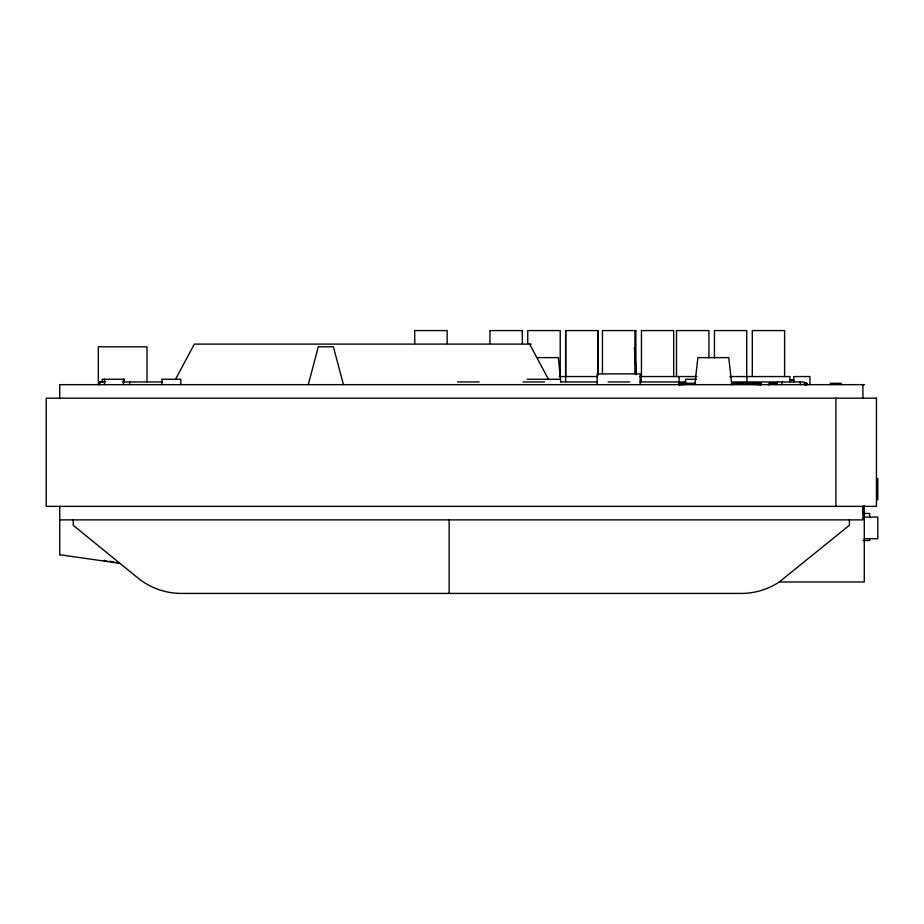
<?xml version="1.0" encoding="UTF-8"?>
<svg xmlns="http://www.w3.org/2000/svg" width="924" height="924" viewBox="0 0 924 924"><rect width="100%" height="100%" fill="white"/><g stroke="black" fill="none" stroke-linecap="round" stroke-linejoin="round"><path stroke-width="1.39" d="M694.848 384.661L697.874 357.623L728.759 357.623L731.785 384.661M685.169 383.31L685.747 379.256L696.569 379.256M308.293 384.661L318.283 346.8L333.379 346.8L343.451 384.661M781.496 384.661L782.524 381.959M175.387 379.591L194.34 344.098L531.277 344.098M777.546 381.959L775.906 384.661L777.523 381.959M862.924 507.057L864.275 506.364M489.893 330.573L522.349 330.573M560.429 381.959L565.615 381.959L565.615 330.573L598.071 330.573L598.071 375.109L597.967 330.573M635.931 330.573L602.448 330.573L602.448 373.85M538.057 357.623L558.339 357.623L560.764 381.82M559.286 376.553L597.516 376.553M639.547 376.553L696.927 376.553M729.914 376.553L789.985 376.553L789.985 381.959M527.234 379.256L559.69 379.256M98.903 381.959L105.579 381.959M122.673 381.959L162.185 381.959M457.599 381.959L479.198 381.959M522.961 381.959L544.594 381.959M566.551 381.959L597.147 381.959M608.131 381.959L629.764 381.959M639.986 381.959L685.827 381.959M732.732 381.959L803.949 381.959L805.601 384.661M695.495 383.31L678.805 383.31L678.805 384.661M731.277 383.31L761.053 383.31L761.018 384.661M777.442 383.31L768.976 383.31L768.976 384.938M804.342 383.31L807.033 383.31L806.999 384.661M864.564 384.661L59.725 384.661L59.725 398.186M862.924 507.669L864.275 507.669M862.924 507.888L864.275 507.934M862.924 508.373L864.275 508.316M862.924 508.87L864.275 508.928M862.924 509.528L864.275 509.574M862.924 510.233L864.275 510.233M862.924 511.63L864.275 511.63M862.924 512.139L864.275 512.196M862.924 512.624L864.275 512.566M862.924 512.843L864.275 512.843M862.924 512.982L864.275 512.936M864.275 513.455L869.692 513.455L869.692 517.417M864.275 517.059L877.8 517.059L877.8 538.692L864.275 538.692M862.924 518.468L864.275 518.468M862.924 518.56L864.275 518.56M862.924 518.826L864.275 518.826M59.725 519.877L862.924 519.877L862.924 506.364M862.924 540.505L869.692 540.505L869.692 538.692M779.325 581.97L864.275 581.97L864.275 505.497M789.396 379.891L792.226 380.261M59.725 554.723L119.924 563.34M790.055 379.625L794.109 380.261M103.95 560.383L106.722 560.81M109.506 561.249L113.664 561.896M116.447 562.335L119.219 562.774M529.637 344.098L548.59 379.591M799.745 381.959L800.865 384.661M634.349 347.655L636.382 374.705M877.8 478.32L877.8 499.953M862.924 384.661L862.924 398.186M849.399 519.877L849.399 525.294L779.001 582.189A69.104 69.104 0 0 1 741.233 593.427L181.416 593.427A69.104 69.104 0 0 1 137.226 577.442L73.239 525.294L73.239 519.877M841.233 384.661L841.233 383.31L830.41 383.31L830.41 384.661M835.885 398.186L835.885 506.364M809.932 384.661L809.932 376.553L793.716 376.553L793.716 381.959M806.768 383.31L806.768 384.661M806.479 383.31L806.479 384.661M806.086 383.31L806.086 384.661M805.613 383.31L805.624 384.938M805.058 383.31L805.058 384.661M804.423 383.31L804.423 384.661M784.603 376.553L784.603 330.573L752.298 330.573L752.298 376.553M760.787 383.31L760.787 384.661M760.498 383.31L760.498 384.661M760.117 383.31L760.117 384.661M759.644 383.31L759.644 384.661M759.078 383.31L759.078 384.661M758.454 383.31L758.454 384.661M757.761 383.31L757.761 384.661M757.033 383.31L757.033 384.661M755.497 383.31L755.497 384.661M752.91 383.31L752.91 384.661M746.915 376.553L746.915 381.959M746.731 376.553L746.731 330.573L714.437 330.573L714.437 357.877M732.894 383.31L732.894 384.661M708.951 357.877L708.951 330.573L676.495 330.573L676.495 376.553M686.925 383.31L686.925 384.661M684.21 383.31L684.21 384.661M683.483 383.31L683.483 384.661M682.778 383.31L682.778 384.661M682.097 383.31L682.097 384.661M681.462 383.31L681.462 384.661M680.884 383.31L680.884 384.661M680.353 383.31L680.353 384.661M679.902 383.31L679.902 384.661M679.51 383.31L679.51 384.661M679.302 383.31L679.302 384.661M679.209 383.31L679.209 384.661M679.071 376.553L679.071 381.959M679.036 383.31L678.99 384.661M673.688 376.553L673.688 330.573L641.452 330.573L641.452 376.553M641.244 376.553L641.244 381.959M640.182 384.661L640.182 373.85L597.17 373.85L597.17 384.661M635.827 330.573L635.931 372.245M634.904 330.573L634.904 373.85M565.719 330.573L565.719 376.553M560.21 376.553L560.21 330.573L527.754 330.573L527.754 343.509M522.245 330.573L522.349 343.509M489.997 330.573L489.893 343.509M449.133 519.877L449.133 593.427M447.158 343.555L447.158 330.573L414.714 330.573L414.714 343.555M180.838 384.661L180.838 379.256L161.908 379.256L161.908 384.661M146.997 381.855L146.997 346.8L98.325 346.8L98.325 384.661M129.66 381.959L129.66 384.661M124.105 381.959L124.105 379.256L102.16 379.256L102.16 381.959M123.793 379.256L123.793 381.959M123.458 379.256L123.458 384.661M104.528 379.256L104.528 384.661M99.919 381.959L99.919 384.661M98.984 381.959L98.903 384.661M59.725 506.364L59.725 554.816M876.449 398.186L46.2 398.186L46.2 506.364L876.449 506.364L876.449 398.186M864.275 510.926L862.924 510.926L864.275 510.984"/></g></svg>
